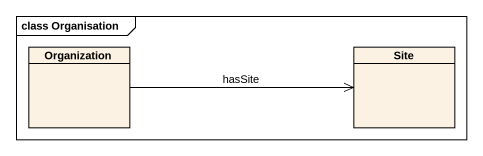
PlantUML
@startuml
mainframe class Organisation
hide circle
hide empty members
class Organization
class Site
Organization -right-> Site : hasSite
@enduml
